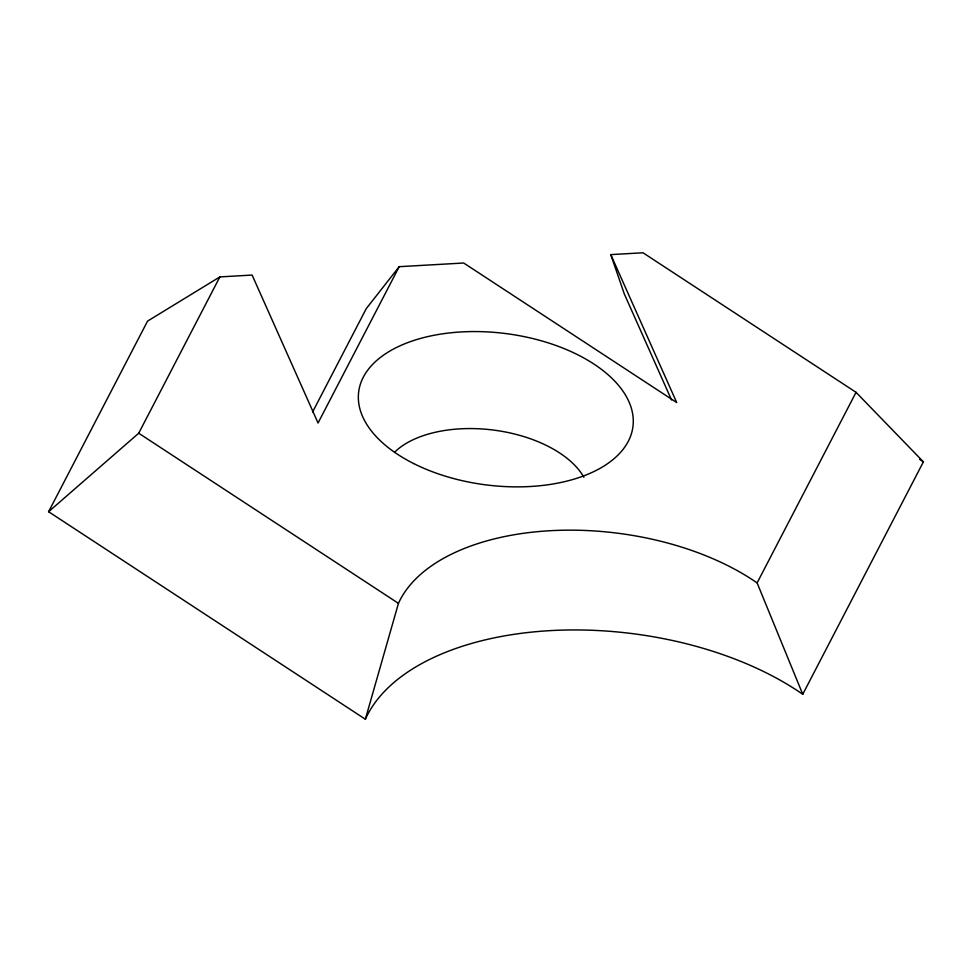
<?xml version="1.0" encoding="UTF-8"?>
<svg xmlns="http://www.w3.org/2000/svg" width="972" height="972" viewBox="0 0 972 972"><rect width="100%" height="100%" fill="white"/><g stroke="black" fill="none" stroke-linecap="round" stroke-linejoin="round"><path stroke-width="1.46" d="M365.351 719.219L398.447 603.357A211.203 116.567 7.2 0 1 549.958 530.724A211.203 116.567 7.2 0 1 757.115 582.908L802.751 694.275A257.556 142.155 7.2 0 0 550.116 630.634A257.556 142.155 7.2 0 0 365.351 719.219L48.6 511.734L147.562 321.112L219.866 276.911L252.113 275.064L318.051 423.002L399.2 266.68L463.693 263.011L676.719 402.554L610.781 254.615L643.027 252.781L856.053 392.324L923.4 461.858L802.751 694.275M48.6 511.734L138.717 433.22L219.866 276.911M312.595 412.007L366.262 308.634L399.2 266.68M757.115 582.908L856.053 392.324M919.597 459.367L923.4 461.858M138.717 433.22L398.447 603.357M671.555 399.966L624.291 293.921L610.781 254.615M394.911 451.883A103.676 57.227 7.2 0 1 494.639 430.219A103.676 57.227 7.2 0 1 583.88 477.264M413.647 463.547A138.231 76.302 7.2 0 0 632.347 430.098A138.231 76.302 7.2 0 0 441.41 334.003A138.231 76.302 7.2 0 0 413.647 463.547"/></g></svg>
